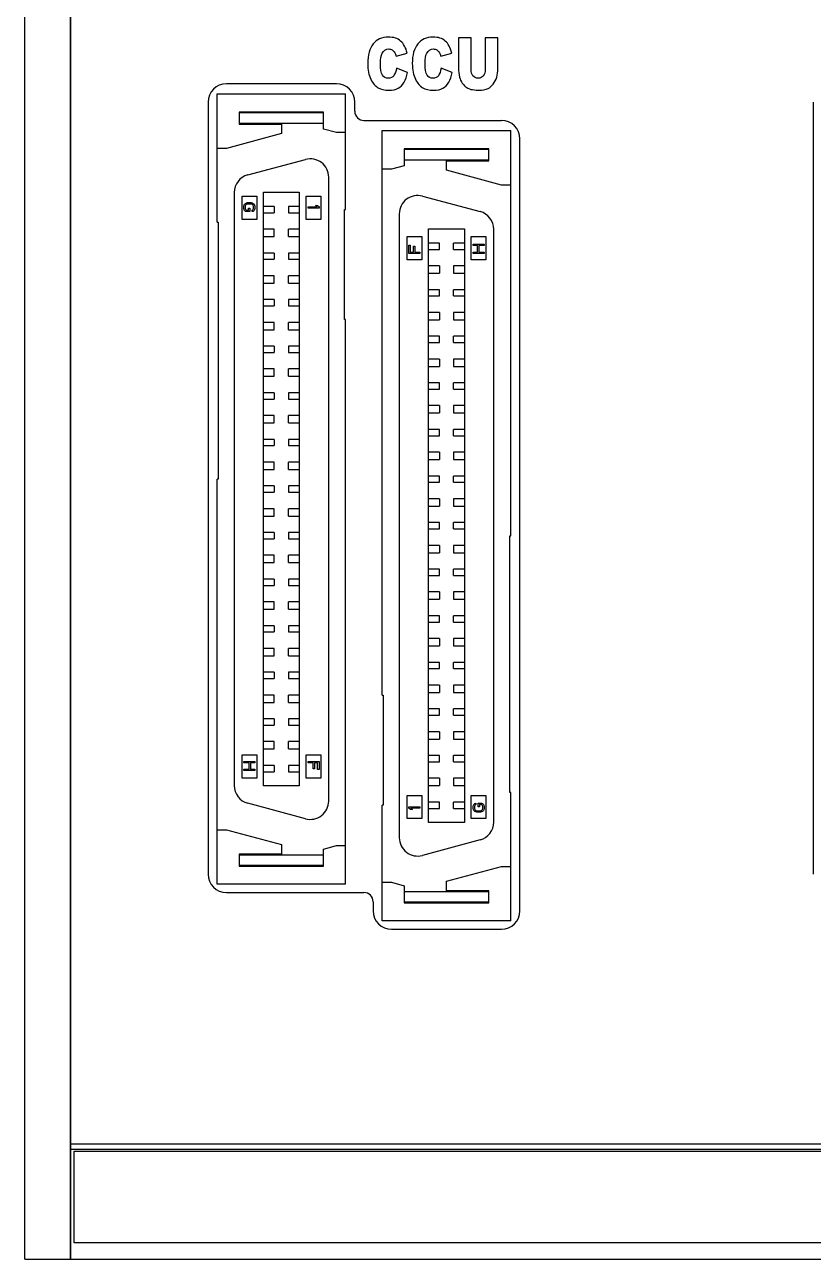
# Model space of a CAD drawing. Header units: inches. Extents: x 3 to 406, y 5 to 135.
# Drawn here: x 3.4 to 46.4, y 4.7 to 72 of the extents above; entities that cross this region are included whole.
import ezdxf

# ---------------------------------------------------------------- set-up
doc = ezdxf.new("R2010")
doc.units = ezdxf.units.IN
doc.header["$LTSCALE"] = 1.21
doc.header["$MEASUREMENT"] = 0
for name, color, linetype in [('BSEJ72C_4_00DXF_CONTINUOUS_LINE', 7, 'CONTINUOUS'), ('BSMJ712_4_00DXF_CONTINUOUS_LINE', 7, 'CONTINUOUS'), ('TE_1734101_5DXF_CONTINUOUS_LINE', 7, 'CONTINUOUS')]:
    doc.layers.add(name, color=color, linetype=linetype)

msp = doc.modelspace()

# ---------------------------------------------------------------- linework, layer by layer
at = {"layer": 'BSEJ72C_4_00DXF_CONTINUOUS_LINE', "color": 4, "linetype": 'Continuous'}
for p, q in [((27.048, 71.28), (27.048, 69.61)), ((27.739, 71.28), (27.048, 71.28)), ((27.739, 69.57), (27.739, 71.28)), ((28.504, 71.28), (28.504, 69.57)), ((29.195, 71.28), (28.504, 71.28)), ((29.195, 69.61), (29.195, 71.28)), ((23.644, 70.286), (24.255, 70.456)), ((26.078, 70.286), (26.689, 70.456)), ((24.277, 69.396), (23.67, 69.626)), ((26.711, 69.396), (26.104, 69.626))]:
    msp.add_line(p, q, dxfattribs=at)
at = {"layer": 'BSEJ72C_4_00DXF_CONTINUOUS_LINE', "color": 7, "linetype": 'Continuous'}
for p, q in [((20.396, 68.78), (14.396, 68.78)), ((13.396, 67.78), (13.396, 25.68)), ((21.396, 67.28), (21.396, 67.78)), ((46.396, 67.78), (46.396, 25.68)), ((21.896, 66.78), (29.396, 66.78)), ((30.396, 23.68), (30.396, 65.78)), ((14.396, 24.68), (21.896, 24.68)), ((22.396, 24.18), (22.396, 23.68)), ((23.396, 22.68), (29.396, 22.68)), ((5.896, 10.98), (400.896, 10.98)), ((5.896, 10.68), (400.896, 10.68)), ((6.096, 5.58), (6.096, 10.58)), ((6.096, 10.58), (400.696, 10.58)), ((400.696, 5.58), (6.096, 5.58)), ((5.896, 4.68), (400.896, 4.68))]:
    msp.add_line(p, q, dxfattribs=at)
for centre, radius, start, end in [((14.396, 67.78), 1, 90, 180), ((20.396, 67.78), 1, 0, 90), ((21.896, 67.28), 0.5, 180, 270), ((29.396, 65.78), 1, 0, 90), ((14.396, 25.68), 1, 180, 270), ((21.896, 24.18), 0.5, 0, 90), ((23.396, 23.68), 1, 180, 270), ((29.396, 23.68), 1, 270, 0)]:
    msp.add_arc(centre, radius, start, end, dxfattribs=at)
at = {"layer": 'BSEJ72C_4_00DXF_CONTINUOUS_LINE', "color": 4, "linetype": 'Continuous'}
for points in [[(22.393, 70.953), (22.195, 70.705), (22.098, 70.349), (22.098, 69.885)], [(23.23, 71.327), (22.869, 71.327), (22.59, 71.201), (22.393, 70.953)], [(23.894, 71.113), (23.733, 71.255), (23.511, 71.327), (23.23, 71.327)], [(24.255, 70.456), (24.176, 70.751), (24.056, 70.97), (23.894, 71.113)], [(24.827, 70.953), (24.629, 70.705), (24.532, 70.349), (24.532, 69.885)], [(25.664, 71.327), (25.303, 71.327), (25.024, 71.201), (24.827, 70.953)], [(26.328, 71.113), (26.167, 71.255), (25.945, 71.327), (25.664, 71.327)], [(26.689, 70.456), (26.61, 70.751), (26.491, 70.97), (26.328, 71.113)], [(22.791, 69.891), (22.791, 70.141), (22.822, 70.325), (22.885, 70.444)], [(22.885, 70.444), (22.969, 70.6), (23.089, 70.68), (23.247, 70.68)], [(23.247, 70.68), (23.315, 70.68), (23.378, 70.661), (23.434, 70.625)], [(23.434, 70.625), (23.49, 70.59), (23.537, 70.539), (23.576, 70.473)], [(23.576, 70.473), (23.6, 70.434), (23.623, 70.371), (23.644, 70.286)], [(25.225, 69.891), (25.225, 70.141), (25.256, 70.325), (25.319, 70.444)], [(25.319, 70.444), (25.403, 70.6), (25.523, 70.68), (25.681, 70.68)], [(25.681, 70.68), (25.749, 70.68), (25.812, 70.661), (25.868, 70.625)], [(25.868, 70.625), (25.924, 70.59), (25.971, 70.539), (26.01, 70.473)], [(26.01, 70.473), (26.034, 70.434), (26.057, 70.371), (26.078, 70.286)], [(22.098, 69.885), (22.098, 69.538), (22.153, 69.253), (22.266, 69.03)], [(22.904, 69.253), (22.828, 69.368), (22.791, 69.582), (22.791, 69.891)], [(23.67, 69.626), (23.639, 69.448), (23.589, 69.312), (23.522, 69.22)], [(24.084, 68.864), (24.171, 69.005), (24.235, 69.183), (24.277, 69.396)], [(24.532, 69.885), (24.532, 69.538), (24.587, 69.253), (24.7, 69.03)], [(25.338, 69.253), (25.262, 69.368), (25.225, 69.582), (25.225, 69.891)], [(26.104, 69.626), (26.073, 69.448), (26.023, 69.312), (25.956, 69.22)], [(26.518, 68.864), (26.605, 69.005), (26.669, 69.183), (26.711, 69.396)], [(27.048, 69.61), (27.048, 69.473), (27.07, 69.316), (27.112, 69.137)], [(27.84, 69.213), (27.773, 69.299), (27.739, 69.417), (27.739, 69.57)], [(28.504, 69.57), (28.504, 69.416), (28.469, 69.295), (28.402, 69.211)], [(29.132, 69.142), (29.174, 69.289), (29.195, 69.444), (29.195, 69.61)], [(22.266, 69.03), (22.377, 68.808), (22.51, 68.652), (22.665, 68.564)], [(23.222, 69.081), (23.085, 69.081), (22.979, 69.139), (22.904, 69.253)], [(23.522, 69.22), (23.454, 69.127), (23.354, 69.081), (23.222, 69.081)], [(23.757, 68.541), (23.887, 68.613), (23.995, 68.72), (24.084, 68.864)], [(24.7, 69.03), (24.811, 68.808), (24.944, 68.652), (25.099, 68.564)], [(25.656, 69.081), (25.519, 69.081), (25.413, 69.139), (25.338, 69.253)], [(25.956, 69.22), (25.889, 69.127), (25.788, 69.081), (25.656, 69.081)], [(26.191, 68.541), (26.321, 68.613), (26.429, 68.72), (26.518, 68.864)], [(27.112, 69.137), (27.138, 69.026), (27.187, 68.919), (27.259, 68.814)], [(27.259, 68.814), (27.331, 68.711), (27.41, 68.631), (27.497, 68.573)], [(28.122, 69.085), (28.002, 69.085), (27.907, 69.127), (27.84, 69.213)], [(28.402, 69.211), (28.335, 69.127), (28.242, 69.085), (28.122, 69.085)], [(28.661, 68.525), (28.758, 68.569), (28.85, 68.646), (28.938, 68.757)], [(28.938, 68.757), (29.027, 68.867), (29.091, 68.995), (29.132, 69.142)], [(22.665, 68.564), (22.819, 68.478), (23.017, 68.432), (23.262, 68.432)], [(23.262, 68.432), (23.462, 68.432), (23.627, 68.468), (23.757, 68.541)], [(25.099, 68.564), (25.253, 68.478), (25.452, 68.432), (25.696, 68.432)], [(25.696, 68.432), (25.896, 68.432), (26.061, 68.468), (26.191, 68.541)], [(27.497, 68.573), (27.583, 68.516), (27.692, 68.48), (27.82, 68.461)], [(27.82, 68.461), (27.948, 68.441), (28.067, 68.432), (28.177, 68.432)], [(28.177, 68.432), (28.365, 68.432), (28.527, 68.464), (28.661, 68.525)]]:
    msp.add_open_spline(points, degree=3, dxfattribs=at)
at = {"layer": 'BSMJ712_4_00DXF_CONTINUOUS_LINE', "color": 7, "linetype": 'Continuous'}
for p, q in [((3.396, 4.68), (3.396, 134.68)), ((5.896, 134.68), (5.896, 4.68)), ((5.896, 4.68), (5.896, 134.68)), ((3.396, 4.68), (5.896, 4.68))]:
    msp.add_line(p, q, dxfattribs=at)
at = {"layer": 'TE_1734101_5DXF_CONTINUOUS_LINE', "color": 7, "linetype": 'Continuous'}
for p, q in [((13.896, 61.23), (13.896, 68.23)), ((13.896, 68.23), (20.896, 68.23)), ((20.896, 61.92), (20.896, 68.23)), ((15.096, 67.235), (15.096, 66.585)), ((19.696, 67.235), (15.096, 67.235)), ((19.696, 67.195), (15.096, 67.195)), ((19.696, 66.31), (19.696, 67.235)), ((17.396, 66.063), (14.396, 65.259)), ((19.696, 66.624), (15.096, 66.624)), ((15.096, 66.585), (17.396, 66.585)), ((17.396, 66.585), (17.396, 66.063)), ((20.396, 66.122), (19.696, 66.31)), ((20.896, 66.122), (20.396, 66.122)), ((22.896, 35.44), (22.896, 66.23)), ((22.896, 66.23), (29.896, 66.23)), ((29.896, 44.13), (29.896, 66.23)), ((14.396, 65.259), (13.896, 65.259)), ((15.563, 63.812), (18.713, 64.656)), ((24.096, 65.235), (24.096, 64.31)), ((28.696, 65.235), (24.096, 65.235)), ((28.696, 65.195), (24.096, 65.195)), ((28.696, 64.585), (28.696, 65.235)), ((23.396, 64.122), (22.896, 64.122)), ((24.096, 64.31), (23.396, 64.122)), ((28.696, 64.624), (24.096, 64.624)), ((26.396, 64.063), (26.396, 64.585)), ((26.396, 64.585), (28.696, 64.585)), ((29.396, 63.259), (26.396, 64.063)), ((19.971, 29.67), (19.971, 63.69)), ((14.821, 62.846), (14.821, 30.514)), ((15.246, 61.38), (15.246, 62.65)), ((15.246, 62.65), (16.046, 62.65)), ((16.046, 62.65), (16.046, 61.38)), ((16.421, 30.49), (16.421, 62.87)), ((16.421, 62.87), (18.371, 62.87)), ((18.371, 62.87), (18.371, 30.49)), ((18.746, 61.38), (18.746, 62.65)), ((18.746, 62.65), (19.546, 62.65)), ((19.546, 62.65), (19.546, 61.38)), ((25.08, 62.656), (28.23, 61.812)), ((29.896, 63.259), (29.396, 63.259)), ((15.346, 62.1), (15.359, 62.162)), ((15.346, 61.987), (15.346, 62.1)), ((15.359, 61.925), (15.346, 61.987)), ((15.359, 62.162), (15.385, 62.212)), ((15.385, 62.212), (15.436, 62.262)), ((15.436, 62.15), (15.423, 62.1)), ((15.423, 62.1), (15.423, 61.987)), ((15.423, 61.987), (15.436, 61.937)), ((15.436, 62.262), (15.487, 62.287)), ((15.461, 62.187), (15.436, 62.15)), ((15.5, 62.212), (15.461, 62.187)), ((15.487, 62.287), (15.551, 62.3)), ((15.551, 62.225), (15.5, 62.212)), ((15.551, 62.3), (15.742, 62.3)), ((15.742, 62.225), (15.551, 62.225)), ((15.602, 61.887), (15.602, 62)), ((15.602, 62), (15.678, 62)), ((15.678, 62), (15.678, 61.812)), ((15.742, 62.3), (15.806, 62.287)), ((15.793, 62.212), (15.742, 62.225)), ((15.831, 62.187), (15.793, 62.212)), ((15.806, 62.287), (15.857, 62.262)), ((15.857, 62.15), (15.831, 62.187)), ((15.857, 62.262), (15.908, 62.212)), ((15.87, 62.1), (15.857, 62.15)), ((15.857, 61.937), (15.87, 61.987)), ((15.87, 61.987), (15.87, 62.1)), ((15.908, 62.212), (15.934, 62.162)), ((15.934, 62.162), (15.946, 62.1)), ((15.946, 61.987), (15.934, 61.925)), ((15.946, 62.1), (15.946, 61.987)), ((17.006, 62.09), (16.421, 62.09)), ((17.006, 62.09), (17.006, 61.75)), ((17.786, 62.09), (17.786, 61.75)), ((18.371, 62.09), (17.786, 62.09)), ((18.846, 62), (18.846, 62.075)), ((18.846, 62.075), (19.344, 62.075)), ((19.446, 62), (18.846, 62)), ((19.344, 62.075), (19.255, 62.15)), ((19.255, 62.15), (19.357, 62.15)), ((19.357, 62.15), (19.446, 62.075)), ((19.446, 62.075), (19.446, 62)), ((16.046, 61.38), (15.246, 61.38)), ((15.385, 61.875), (15.359, 61.925)), ((15.436, 61.825), (15.385, 61.875)), ((15.436, 61.937), (15.461, 61.9)), ((15.487, 61.812), (15.436, 61.825)), ((15.461, 61.9), (15.5, 61.887)), ((15.678, 61.812), (15.487, 61.812)), ((15.5, 61.887), (15.602, 61.887)), ((15.793, 61.887), (15.831, 61.9)), ((15.793, 61.812), (15.793, 61.887)), ((15.857, 61.825), (15.793, 61.812)), ((15.831, 61.9), (15.857, 61.937)), ((15.908, 61.875), (15.857, 61.825)), ((15.934, 61.925), (15.908, 61.875)), ((16.421, 61.75), (17.006, 61.75)), ((17.786, 61.75), (18.371, 61.75)), ((19.546, 61.38), (18.746, 61.38)), ((20.841, 55.92), (20.841, 61.92)), ((20.841, 61.92), (20.896, 61.92)), ((23.821, 61.69), (23.821, 27.67)), ((13.896, 61.23), (13.951, 61.23)), ((13.951, 61.23), (13.951, 47.23)), ((17.006, 60.85), (16.421, 60.85)), ((17.006, 60.45), (17.006, 60.85)), ((17.786, 60.45), (17.786, 60.85)), ((18.371, 60.85), (17.786, 60.85)), ((25.421, 28.49), (25.421, 60.87)), ((25.421, 60.87), (27.371, 60.87)), ((27.371, 60.87), (27.371, 28.49)), ((28.971, 28.514), (28.971, 60.846)), ((16.421, 60.45), (17.006, 60.45)), ((17.786, 60.45), (18.371, 60.45)), ((24.246, 59.18), (24.246, 60.45)), ((24.246, 60.45), (25.046, 60.45)), ((24.346, 59.53), (24.346, 59.98)), ((24.346, 59.98), (24.423, 59.98)), ((24.423, 59.98), (24.423, 59.605)), ((24.589, 59.605), (24.589, 59.93)), ((24.589, 59.93), (24.665, 59.93)), ((24.665, 59.93), (24.665, 59.605)), ((25.046, 60.45), (25.046, 59.18)), ((26.006, 60.09), (25.421, 60.09)), ((26.006, 59.75), (26.006, 60.09)), ((26.786, 59.75), (26.786, 60.09)), ((27.371, 60.09), (26.786, 60.09)), ((27.746, 59.18), (27.746, 60.45)), ((27.746, 60.45), (28.546, 60.45)), ((27.846, 59.955), (27.846, 60.03)), ((27.846, 60.03), (28.446, 60.03)), ((28.089, 59.955), (27.846, 59.955)), ((28.089, 59.605), (28.089, 59.955)), ((28.165, 59.955), (28.165, 59.605)), ((28.446, 59.955), (28.165, 59.955)), ((28.446, 60.03), (28.446, 59.955)), ((28.546, 60.45), (28.546, 59.18)), ((17.006, 59.55), (16.421, 59.55)), ((17.006, 59.55), (17.006, 59.21)), ((17.786, 59.55), (17.786, 59.21)), ((18.371, 59.55), (17.786, 59.55)), ((24.946, 59.53), (24.346, 59.53)), ((24.423, 59.605), (24.589, 59.605)), ((24.665, 59.605), (24.946, 59.605)), ((24.946, 59.605), (24.946, 59.53)), ((25.421, 59.75), (26.006, 59.75)), ((26.786, 59.75), (27.371, 59.75)), ((27.846, 59.53), (27.846, 59.605)), ((27.846, 59.605), (28.089, 59.605)), ((28.446, 59.53), (27.846, 59.53)), ((28.165, 59.605), (28.446, 59.605)), ((28.446, 59.605), (28.446, 59.53)), ((16.421, 59.21), (17.006, 59.21)), ((17.786, 59.21), (18.371, 59.21)), ((25.046, 59.18), (24.246, 59.18)), ((26.006, 58.85), (25.421, 58.85)), ((26.006, 58.85), (26.006, 58.45)), ((26.786, 58.85), (26.786, 58.45)), ((27.371, 58.85), (26.786, 58.85)), ((28.546, 59.18), (27.746, 59.18)), ((17.006, 58.31), (16.421, 58.31)), ((16.421, 57.91), (17.006, 57.91)), ((17.006, 57.91), (17.006, 58.31)), ((17.786, 57.91), (17.786, 58.31)), ((18.371, 58.31), (17.786, 58.31)), ((17.786, 57.91), (18.371, 57.91)), ((25.421, 58.45), (26.006, 58.45)), ((26.786, 58.45), (27.371, 58.45)), ((26.006, 57.55), (25.421, 57.55)), ((26.006, 57.21), (26.006, 57.55)), ((26.786, 57.21), (26.786, 57.55)), ((27.371, 57.55), (26.786, 57.55)), ((17.006, 57.01), (16.421, 57.01)), ((16.421, 56.67), (17.006, 56.67)), ((17.006, 57.01), (17.006, 56.67)), ((17.786, 57.01), (17.786, 56.67)), ((18.371, 57.01), (17.786, 57.01)), ((17.786, 56.67), (18.371, 56.67)), ((25.421, 57.21), (26.006, 57.21)), ((26.786, 57.21), (27.371, 57.21)), ((20.896, 55.92), (20.841, 55.92)), ((20.896, 25.13), (20.896, 55.92)), ((26.006, 56.31), (25.421, 56.31)), ((25.421, 55.91), (26.006, 55.91)), ((26.006, 56.31), (26.006, 55.91)), ((26.786, 56.31), (26.786, 55.91)), ((27.371, 56.31), (26.786, 56.31)), ((26.786, 55.91), (27.371, 55.91)), ((17.006, 55.77), (16.421, 55.77)), ((16.421, 55.37), (17.006, 55.37)), ((17.006, 55.37), (17.006, 55.77)), ((17.786, 55.37), (17.786, 55.77)), ((18.371, 55.77), (17.786, 55.77)), ((17.786, 55.37), (18.371, 55.37)), ((26.006, 55.01), (25.421, 55.01)), ((25.421, 54.67), (26.006, 54.67)), ((26.006, 54.67), (26.006, 55.01)), ((26.786, 54.67), (26.786, 55.01)), ((27.371, 55.01), (26.786, 55.01)), ((26.786, 54.67), (27.371, 54.67)), ((17.006, 54.47), (16.421, 54.47)), ((16.421, 54.13), (17.006, 54.13)), ((17.006, 54.47), (17.006, 54.13)), ((17.786, 54.47), (17.786, 54.13)), ((18.371, 54.47), (17.786, 54.47)), ((17.786, 54.13), (18.371, 54.13)), ((17.006, 53.23), (16.421, 53.23)), ((17.006, 52.83), (17.006, 53.23)), ((17.786, 52.83), (17.786, 53.23)), ((18.371, 53.23), (17.786, 53.23)), ((26.006, 53.77), (25.421, 53.77)), ((25.421, 53.37), (26.006, 53.37)), ((26.006, 53.77), (26.006, 53.37)), ((26.786, 53.77), (26.786, 53.37)), ((27.371, 53.77), (26.786, 53.77)), ((26.786, 53.37), (27.371, 53.37)), ((16.421, 52.83), (17.006, 52.83)), ((17.786, 52.83), (18.371, 52.83)), ((17.006, 51.93), (16.421, 51.93)), ((17.006, 51.93), (17.006, 51.59)), ((17.786, 51.93), (17.786, 51.59)), ((18.371, 51.93), (17.786, 51.93)), ((26.006, 52.47), (25.421, 52.47)), ((25.421, 52.13), (26.006, 52.13)), ((26.006, 52.13), (26.006, 52.47)), ((26.786, 52.13), (26.786, 52.47)), ((27.371, 52.47), (26.786, 52.47)), ((26.786, 52.13), (27.371, 52.13)), ((16.421, 51.59), (17.006, 51.59)), ((17.786, 51.59), (18.371, 51.59)), ((26.006, 51.23), (25.421, 51.23)), ((26.006, 51.23), (26.006, 50.83)), ((26.786, 51.23), (26.786, 50.83)), ((27.371, 51.23), (26.786, 51.23)), ((17.006, 50.69), (16.421, 50.69)), ((17.006, 50.29), (17.006, 50.69)), ((17.786, 50.29), (17.786, 50.69)), ((18.371, 50.69), (17.786, 50.69)), ((25.421, 50.83), (26.006, 50.83)), ((26.786, 50.83), (27.371, 50.83)), ((16.421, 50.29), (17.006, 50.29)), ((17.786, 50.29), (18.371, 50.29)), ((26.006, 49.93), (25.421, 49.93)), ((26.006, 49.59), (26.006, 49.93)), ((26.786, 49.59), (26.786, 49.93)), ((27.371, 49.93), (26.786, 49.93)), ((17.006, 49.39), (16.421, 49.39)), ((17.006, 49.39), (17.006, 49.05)), ((17.786, 49.39), (17.786, 49.05)), ((18.371, 49.39), (17.786, 49.39)), ((25.421, 49.59), (26.006, 49.59)), ((26.786, 49.59), (27.371, 49.59)), ((16.421, 49.05), (17.006, 49.05)), ((17.786, 49.05), (18.371, 49.05)), ((26.006, 48.69), (25.421, 48.69)), ((26.006, 48.69), (26.006, 48.29)), ((26.786, 48.69), (26.786, 48.29)), ((27.371, 48.69), (26.786, 48.69)), ((17.006, 48.15), (16.421, 48.15)), ((17.006, 47.75), (17.006, 48.15)), ((17.786, 47.75), (17.786, 48.15)), ((18.371, 48.15), (17.786, 48.15)), ((25.421, 48.29), (26.006, 48.29)), ((26.786, 48.29), (27.371, 48.29)), ((13.896, 25.13), (13.896, 47.23)), ((13.951, 47.23), (13.896, 47.23)), ((16.421, 47.75), (17.006, 47.75)), ((17.786, 47.75), (18.371, 47.75)), ((26.006, 47.39), (25.421, 47.39)), ((26.006, 47.05), (26.006, 47.39)), ((26.786, 47.05), (26.786, 47.39)), ((27.371, 47.39), (26.786, 47.39)), ((17.006, 46.85), (16.421, 46.85)), ((16.421, 46.51), (17.006, 46.51)), ((17.006, 46.85), (17.006, 46.51)), ((17.786, 46.85), (17.786, 46.51)), ((18.371, 46.85), (17.786, 46.85)), ((17.786, 46.51), (18.371, 46.51)), ((25.421, 47.05), (26.006, 47.05)), ((26.786, 47.05), (27.371, 47.05)), ((26.006, 46.15), (25.421, 46.15)), ((26.006, 46.15), (26.006, 45.75)), ((26.786, 46.15), (26.786, 45.75)), ((27.371, 46.15), (26.786, 46.15)), ((17.006, 45.61), (16.421, 45.61)), ((16.421, 45.21), (17.006, 45.21)), ((17.006, 45.21), (17.006, 45.61)), ((17.786, 45.21), (17.786, 45.61)), ((18.371, 45.61), (17.786, 45.61)), ((17.786, 45.21), (18.371, 45.21)), ((25.421, 45.75), (26.006, 45.75)), ((26.786, 45.75), (27.371, 45.75)), ((26.006, 44.85), (25.421, 44.85)), ((25.421, 44.51), (26.006, 44.51)), ((26.006, 44.51), (26.006, 44.85)), ((26.786, 44.51), (26.786, 44.85)), ((27.371, 44.85), (26.786, 44.85)), ((26.786, 44.51), (27.371, 44.51)), ((17.006, 44.31), (16.421, 44.31)), ((16.421, 43.97), (17.006, 43.97)), ((17.006, 44.31), (17.006, 43.97)), ((17.786, 44.31), (17.786, 43.97)), ((18.371, 44.31), (17.786, 44.31)), ((17.786, 43.97), (18.371, 43.97)), ((29.841, 30.13), (29.841, 44.13)), ((29.841, 44.13), (29.896, 44.13)), ((26.006, 43.61), (25.421, 43.61)), ((25.421, 43.21), (26.006, 43.21)), ((26.006, 43.61), (26.006, 43.21)), ((26.786, 43.61), (26.786, 43.21)), ((27.371, 43.61), (26.786, 43.61)), ((26.786, 43.21), (27.371, 43.21)), ((17.006, 43.07), (16.421, 43.07)), ((16.421, 42.67), (17.006, 42.67)), ((17.006, 42.67), (17.006, 43.07)), ((17.786, 42.67), (17.786, 43.07)), ((18.371, 43.07), (17.786, 43.07)), ((17.786, 42.67), (18.371, 42.67)), ((17.006, 41.77), (16.421, 41.77)), ((17.006, 41.77), (17.006, 41.43)), ((17.786, 41.77), (17.786, 41.43)), ((18.371, 41.77), (17.786, 41.77)), ((26.006, 42.31), (25.421, 42.31)), ((25.421, 41.97), (26.006, 41.97)), ((26.006, 41.97), (26.006, 42.31)), ((26.786, 41.97), (26.786, 42.31)), ((27.371, 42.31), (26.786, 42.31)), ((26.786, 41.97), (27.371, 41.97)), ((16.421, 41.43), (17.006, 41.43)), ((17.786, 41.43), (18.371, 41.43)), ((26.006, 41.07), (25.421, 41.07)), ((26.006, 41.07), (26.006, 40.67)), ((26.786, 41.07), (26.786, 40.67)), ((27.371, 41.07), (26.786, 41.07)), ((17.006, 40.53), (16.421, 40.53)), ((17.006, 40.13), (17.006, 40.53)), ((17.786, 40.13), (17.786, 40.53)), ((18.371, 40.53), (17.786, 40.53)), ((25.421, 40.67), (26.006, 40.67)), ((26.786, 40.67), (27.371, 40.67)), ((16.421, 40.13), (17.006, 40.13)), ((17.786, 40.13), (18.371, 40.13)), ((26.006, 39.77), (25.421, 39.77)), ((26.006, 39.43), (26.006, 39.77)), ((26.786, 39.43), (26.786, 39.77)), ((27.371, 39.77), (26.786, 39.77)), ((17.006, 39.23), (16.421, 39.23)), ((17.006, 39.23), (17.006, 38.89)), ((17.786, 39.23), (17.786, 38.89)), ((18.371, 39.23), (17.786, 39.23)), ((25.421, 39.43), (26.006, 39.43)), ((26.786, 39.43), (27.371, 39.43)), ((16.421, 38.89), (17.006, 38.89)), ((17.786, 38.89), (18.371, 38.89)), ((26.006, 38.53), (25.421, 38.53)), ((26.006, 38.53), (26.006, 38.13)), ((26.786, 38.53), (26.786, 38.13)), ((27.371, 38.53), (26.786, 38.53)), ((17.006, 37.99), (16.421, 37.99)), ((17.006, 37.59), (17.006, 37.99)), ((17.786, 37.59), (17.786, 37.99)), ((18.371, 37.99), (17.786, 37.99)), ((25.421, 38.13), (26.006, 38.13)), ((26.786, 38.13), (27.371, 38.13)), ((16.421, 37.59), (17.006, 37.59)), ((17.786, 37.59), (18.371, 37.59)), ((26.006, 37.23), (25.421, 37.23)), ((26.006, 36.89), (26.006, 37.23)), ((26.786, 36.89), (26.786, 37.23)), ((27.371, 37.23), (26.786, 37.23)), ((17.006, 36.69), (16.421, 36.69)), ((17.006, 36.69), (17.006, 36.35)), ((17.786, 36.69), (17.786, 36.35)), ((18.371, 36.69), (17.786, 36.69)), ((25.421, 36.89), (26.006, 36.89)), ((26.786, 36.89), (27.371, 36.89)), ((16.421, 36.35), (17.006, 36.35)), ((17.786, 36.35), (18.371, 36.35)), ((26.006, 35.99), (25.421, 35.99)), ((26.006, 35.99), (26.006, 35.59)), ((26.786, 35.99), (26.786, 35.59)), ((27.371, 35.99), (26.786, 35.99)), ((17.006, 35.45), (16.421, 35.45)), ((16.421, 35.05), (17.006, 35.05)), ((17.006, 35.05), (17.006, 35.45)), ((17.786, 35.05), (17.786, 35.45)), ((18.371, 35.45), (17.786, 35.45)), ((17.786, 35.05), (18.371, 35.05)), ((22.896, 35.44), (22.951, 35.44)), ((22.951, 35.44), (22.951, 29.44)), ((25.421, 35.59), (26.006, 35.59)), ((26.786, 35.59), (27.371, 35.59)), ((26.006, 34.69), (25.421, 34.69)), ((25.421, 34.35), (26.006, 34.35)), ((26.006, 34.35), (26.006, 34.69)), ((26.786, 34.35), (26.786, 34.69)), ((27.371, 34.69), (26.786, 34.69)), ((26.786, 34.35), (27.371, 34.35)), ((17.006, 34.15), (16.421, 34.15)), ((16.421, 33.81), (17.006, 33.81)), ((17.006, 34.15), (17.006, 33.81)), ((17.786, 34.15), (17.786, 33.81)), ((18.371, 34.15), (17.786, 34.15)), ((17.786, 33.81), (18.371, 33.81)), ((26.006, 33.45), (25.421, 33.45)), ((25.421, 33.05), (26.006, 33.05)), ((26.006, 33.45), (26.006, 33.05)), ((26.786, 33.45), (26.786, 33.05)), ((27.371, 33.45), (26.786, 33.45)), ((26.786, 33.05), (27.371, 33.05)), ((17.006, 32.91), (16.421, 32.91)), ((16.421, 32.51), (17.006, 32.51)), ((17.006, 32.51), (17.006, 32.91)), ((17.786, 32.51), (17.786, 32.91)), ((18.371, 32.91), (17.786, 32.91)), ((17.786, 32.51), (18.371, 32.51)), ((15.246, 30.91), (15.246, 32.18)), ((15.246, 32.18), (16.046, 32.18)), ((15.346, 31.755), (15.346, 31.83)), ((15.346, 31.83), (15.946, 31.83)), ((15.627, 31.755), (15.346, 31.755)), ((15.627, 31.405), (15.627, 31.755)), ((15.704, 31.755), (15.704, 31.405)), ((15.946, 31.755), (15.704, 31.755)), ((15.946, 31.83), (15.946, 31.755)), ((16.046, 32.18), (16.046, 30.91)), ((18.746, 30.91), (18.746, 32.18)), ((18.746, 32.18), (19.546, 32.18)), ((18.846, 31.755), (18.846, 31.83)), ((18.846, 31.83), (19.446, 31.83)), ((19.127, 31.755), (18.846, 31.755)), ((19.127, 31.43), (19.127, 31.755)), ((19.204, 31.755), (19.204, 31.43)), ((19.37, 31.755), (19.204, 31.755)), ((19.37, 31.38), (19.37, 31.755)), ((19.446, 31.83), (19.446, 31.38)), ((19.546, 32.18), (19.546, 30.91)), ((26.006, 32.15), (25.421, 32.15)), ((25.421, 31.81), (26.006, 31.81)), ((26.006, 31.81), (26.006, 32.15)), ((26.786, 31.81), (26.786, 32.15)), ((27.371, 32.15), (26.786, 32.15)), ((26.786, 31.81), (27.371, 31.81)), ((15.346, 31.33), (15.346, 31.405)), ((15.346, 31.405), (15.627, 31.405)), ((15.946, 31.33), (15.346, 31.33)), ((15.704, 31.405), (15.946, 31.405)), ((15.946, 31.405), (15.946, 31.33)), ((17.006, 31.61), (16.421, 31.61)), ((16.421, 31.27), (17.006, 31.27)), ((17.006, 31.61), (17.006, 31.27)), ((17.786, 31.61), (17.786, 31.27)), ((18.371, 31.61), (17.786, 31.61)), ((17.786, 31.27), (18.371, 31.27)), ((19.204, 31.43), (19.127, 31.43)), ((19.446, 31.38), (19.37, 31.38)), ((16.046, 30.91), (15.246, 30.91)), ((18.371, 30.49), (16.421, 30.49)), ((19.546, 30.91), (18.746, 30.91)), ((26.006, 30.91), (25.421, 30.91)), ((25.421, 30.51), (26.006, 30.51)), ((26.006, 30.91), (26.006, 30.51)), ((26.786, 30.91), (26.786, 30.51)), ((27.371, 30.91), (26.786, 30.91)), ((26.786, 30.51), (27.371, 30.51)), ((24.246, 28.71), (24.246, 29.98)), ((24.246, 29.98), (25.046, 29.98)), ((25.046, 29.98), (25.046, 28.71)), ((27.746, 28.71), (27.746, 29.98)), ((27.746, 29.98), (28.546, 29.98)), ((28.546, 29.98), (28.546, 28.71)), ((29.896, 30.13), (29.841, 30.13)), ((29.896, 23.13), (29.896, 30.13)), ((18.713, 28.704), (15.563, 29.548)), ((22.896, 23.13), (22.896, 29.44)), ((22.951, 29.44), (22.896, 29.44)), ((24.346, 29.285), (24.346, 29.36)), ((24.346, 29.36), (24.946, 29.36)), ((24.436, 29.21), (24.346, 29.285)), ((24.538, 29.21), (24.436, 29.21)), ((24.448, 29.285), (24.538, 29.21)), ((24.946, 29.285), (24.448, 29.285)), ((24.946, 29.36), (24.946, 29.285)), ((26.006, 29.61), (25.421, 29.61)), ((25.421, 29.27), (26.006, 29.27)), ((26.006, 29.27), (26.006, 29.61)), ((26.786, 29.27), (26.786, 29.61)), ((27.371, 29.61), (26.786, 29.61)), ((26.786, 29.27), (27.371, 29.27)), ((27.846, 29.372), (27.859, 29.435)), ((27.846, 29.26), (27.846, 29.372)), ((27.859, 29.197), (27.846, 29.26)), ((27.859, 29.435), (27.885, 29.485)), ((27.885, 29.147), (27.859, 29.197)), ((27.885, 29.485), (27.936, 29.535)), ((27.936, 29.097), (27.885, 29.147)), ((27.936, 29.422), (27.923, 29.372)), ((27.923, 29.372), (27.923, 29.26)), ((27.923, 29.26), (27.936, 29.21)), ((27.936, 29.535), (28, 29.547)), ((27.961, 29.46), (27.936, 29.422)), ((27.936, 29.21), (27.961, 29.172)), ((27.987, 29.072), (27.936, 29.097)), ((28, 29.472), (27.961, 29.46)), ((27.961, 29.172), (28, 29.147)), ((28.051, 29.06), (27.987, 29.072)), ((28, 29.547), (28, 29.472)), ((28, 29.147), (28.051, 29.135)), ((28.051, 29.135), (28.242, 29.135)), ((28.242, 29.06), (28.051, 29.06)), ((28.114, 29.36), (28.114, 29.547)), ((28.114, 29.547), (28.306, 29.547)), ((28.191, 29.36), (28.114, 29.36)), ((28.191, 29.472), (28.191, 29.36)), ((28.293, 29.472), (28.191, 29.472)), ((28.242, 29.135), (28.293, 29.147)), ((28.306, 29.072), (28.242, 29.06)), ((28.331, 29.46), (28.293, 29.472)), ((28.293, 29.147), (28.331, 29.172)), ((28.306, 29.547), (28.357, 29.535)), ((28.357, 29.097), (28.306, 29.072)), ((28.357, 29.422), (28.331, 29.46)), ((28.331, 29.172), (28.357, 29.21)), ((28.357, 29.535), (28.408, 29.485)), ((28.37, 29.372), (28.357, 29.422)), ((28.357, 29.21), (28.37, 29.26)), ((28.408, 29.147), (28.357, 29.097)), ((28.37, 29.26), (28.37, 29.372)), ((28.408, 29.485), (28.434, 29.435)), ((28.434, 29.197), (28.408, 29.147)), ((28.434, 29.435), (28.446, 29.372)), ((28.446, 29.26), (28.434, 29.197)), ((28.446, 29.372), (28.446, 29.26)), ((25.046, 28.71), (24.246, 28.71)), ((27.371, 28.49), (25.421, 28.49)), ((28.546, 28.71), (27.746, 28.71)), ((13.896, 28.1), (14.396, 28.1)), ((14.396, 28.1), (17.396, 27.296)), ((17.396, 27.296), (17.396, 26.775)), ((19.696, 27.05), (20.396, 27.237)), ((19.696, 26.125), (19.696, 27.05)), ((20.396, 27.237), (20.896, 27.237)), ((28.23, 27.548), (25.08, 26.704)), ((15.096, 26.775), (15.096, 26.125)), ((17.396, 26.775), (15.096, 26.775)), ((15.096, 26.735), (19.696, 26.735)), ((15.096, 26.164), (19.696, 26.164)), ((15.096, 26.125), (19.696, 26.125)), ((26.396, 25.296), (29.396, 26.1)), ((29.396, 26.1), (29.896, 26.1)), ((20.896, 25.13), (13.896, 25.13)), ((22.896, 25.237), (23.396, 25.237)), ((23.396, 25.237), (24.096, 25.05)), ((24.096, 25.05), (24.096, 24.125)), ((26.396, 24.775), (26.396, 25.296)), ((24.096, 24.735), (28.696, 24.735)), ((28.696, 24.775), (26.396, 24.775)), ((28.696, 24.125), (28.696, 24.775)), ((24.096, 24.164), (28.696, 24.164)), ((24.096, 24.125), (28.696, 24.125)), ((29.896, 23.13), (22.896, 23.13))]:
    msp.add_line(p, q, dxfattribs=at)
for centre, start, end in [((18.971, 63.69), 0, 105), ((15.821, 62.846), 105, 180), ((24.821, 61.69), 75, 180), ((27.971, 60.846), 0, 75), ((15.821, 30.514), 180, 255), ((18.971, 29.67), 255, 0), ((27.971, 28.514), 285, 0), ((24.821, 27.67), 180, 285)]:
    msp.add_arc(centre, 1, start, end, dxfattribs=at)

doc.saveas('drawing.dxf')
